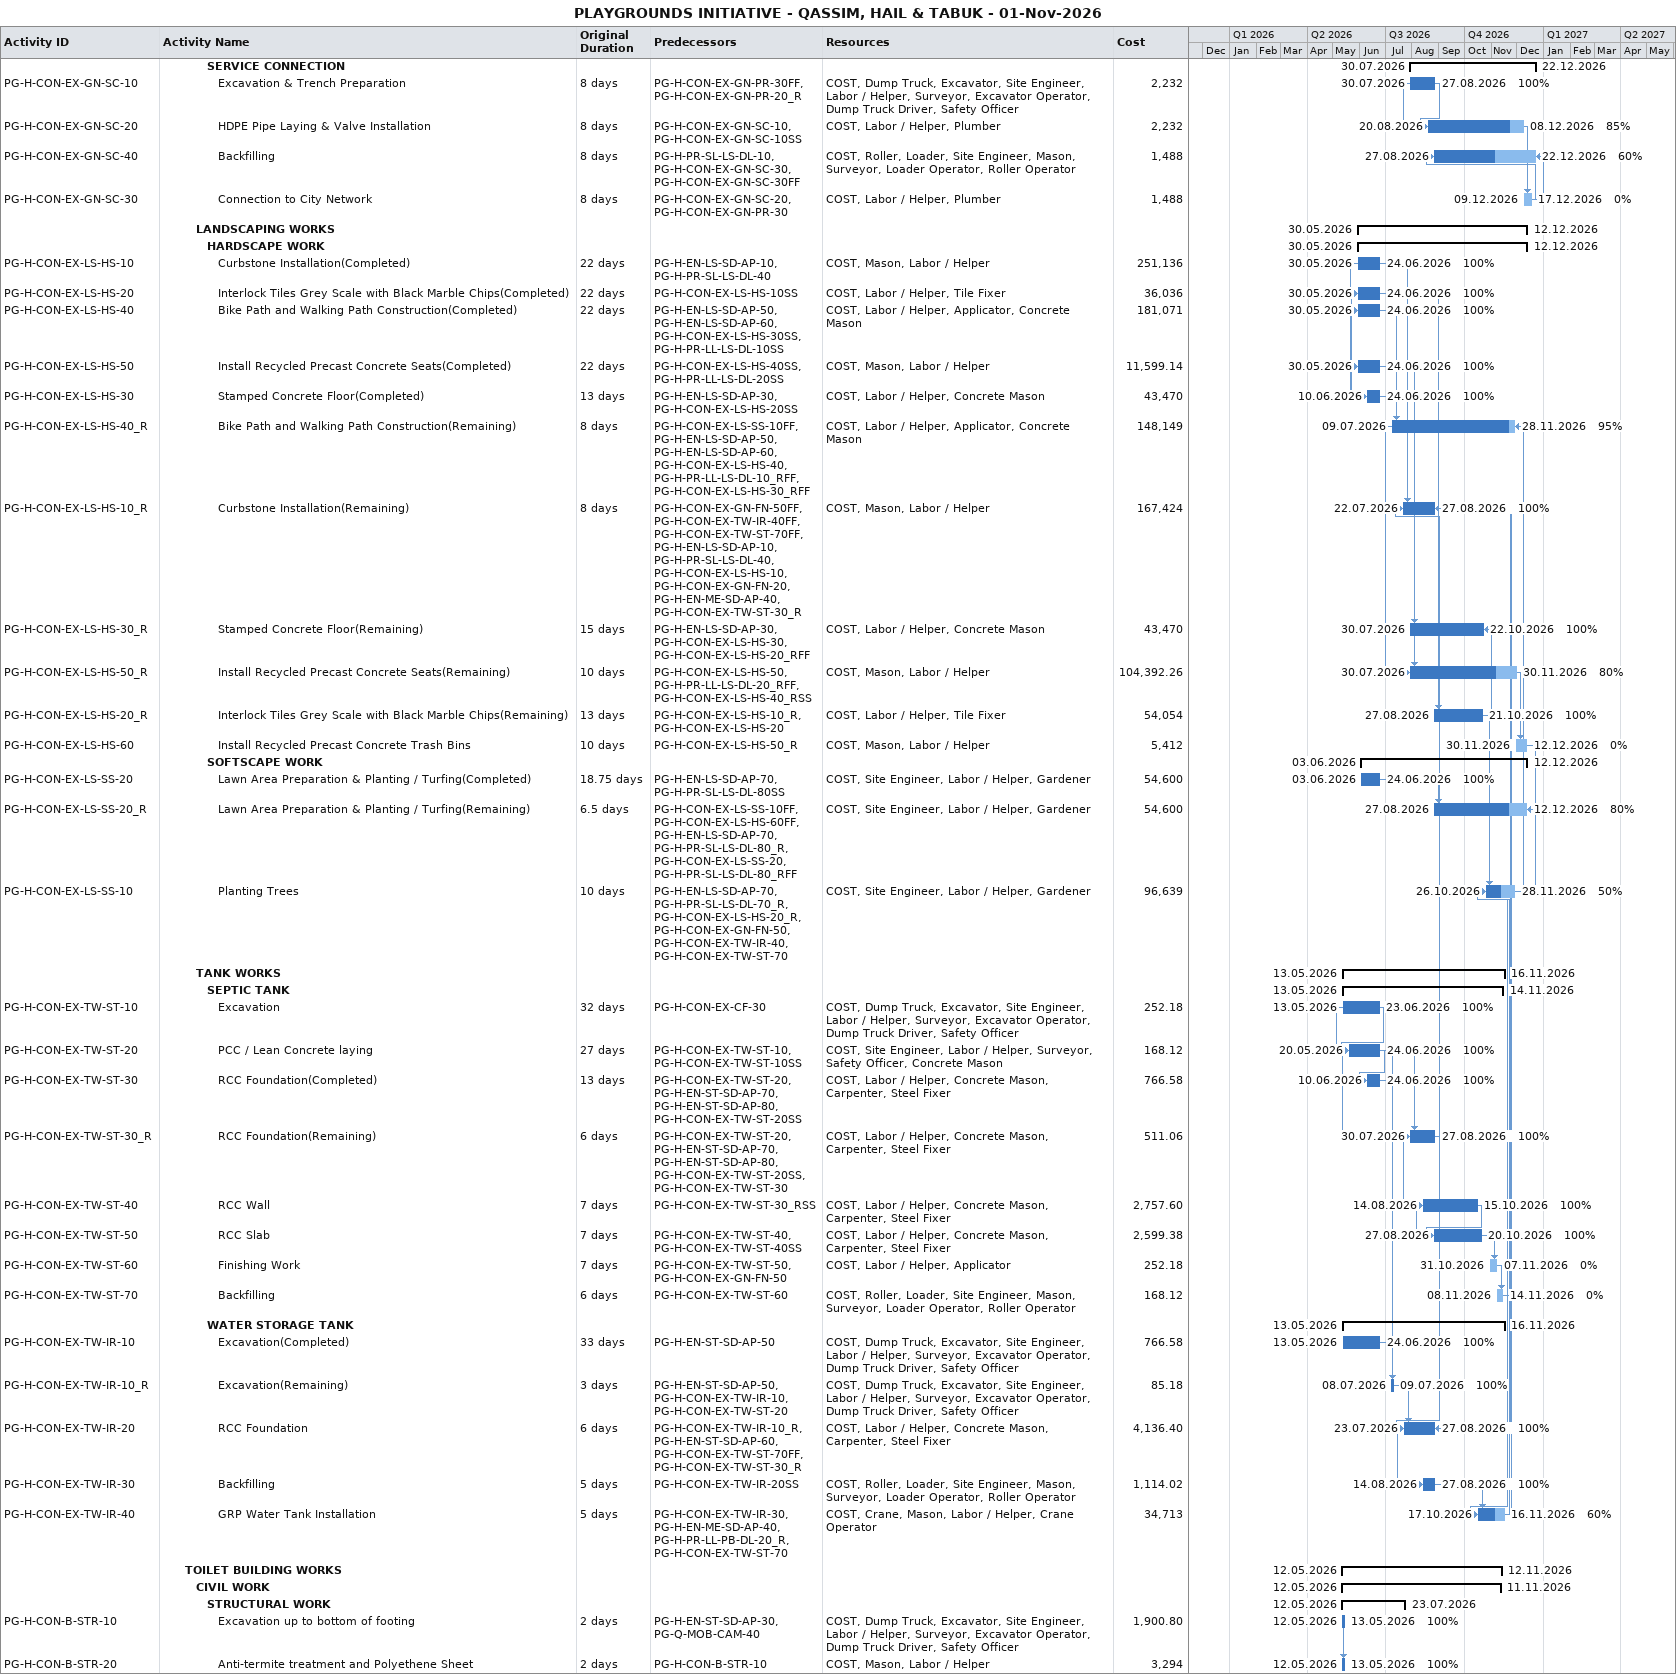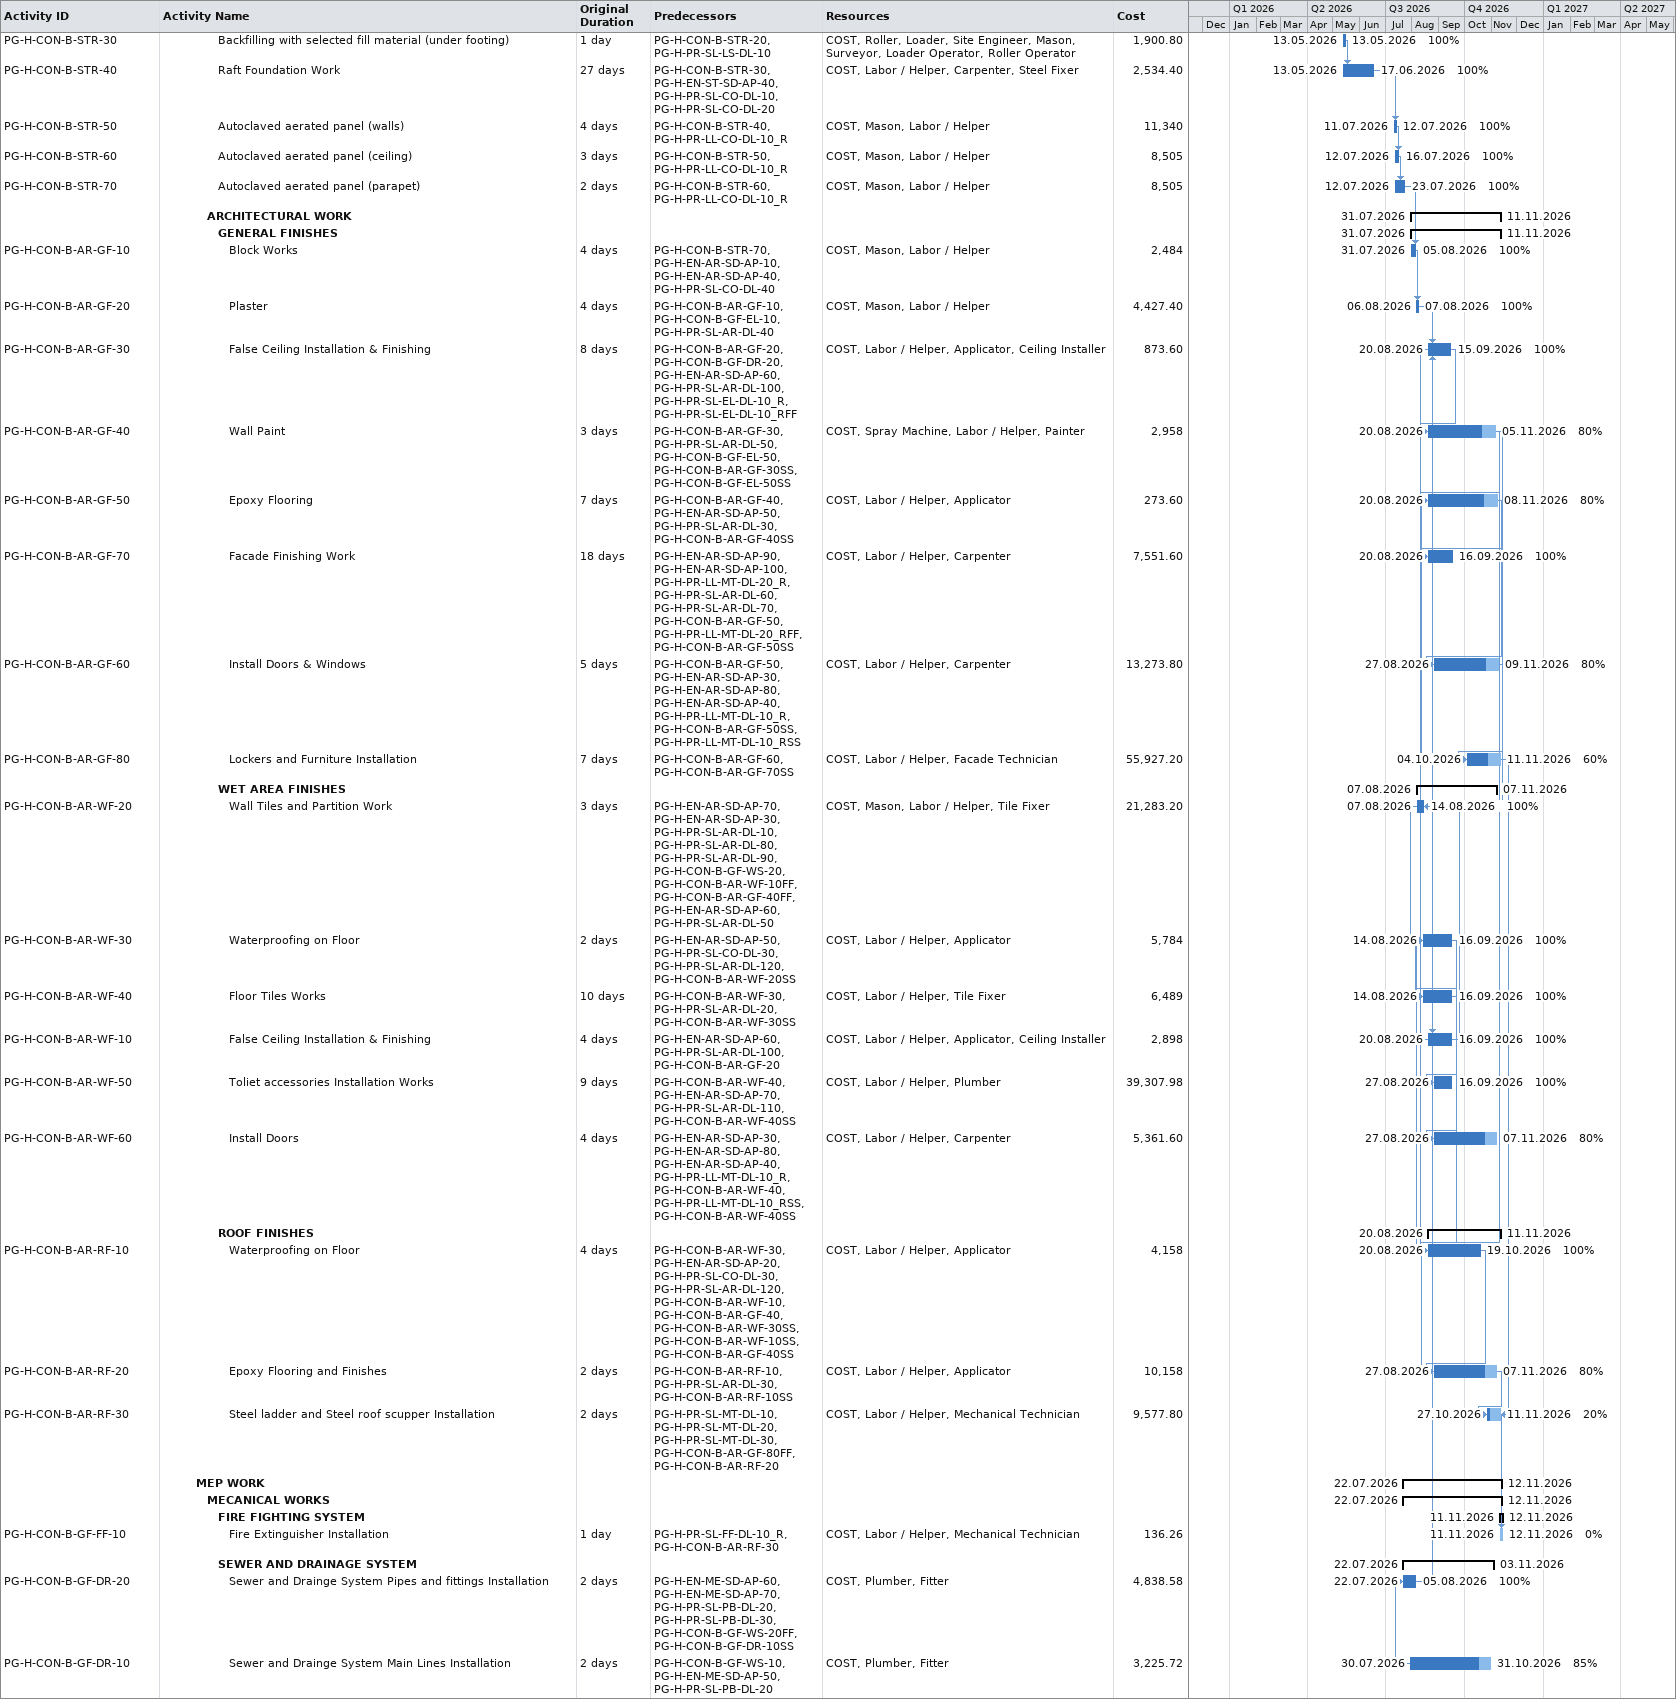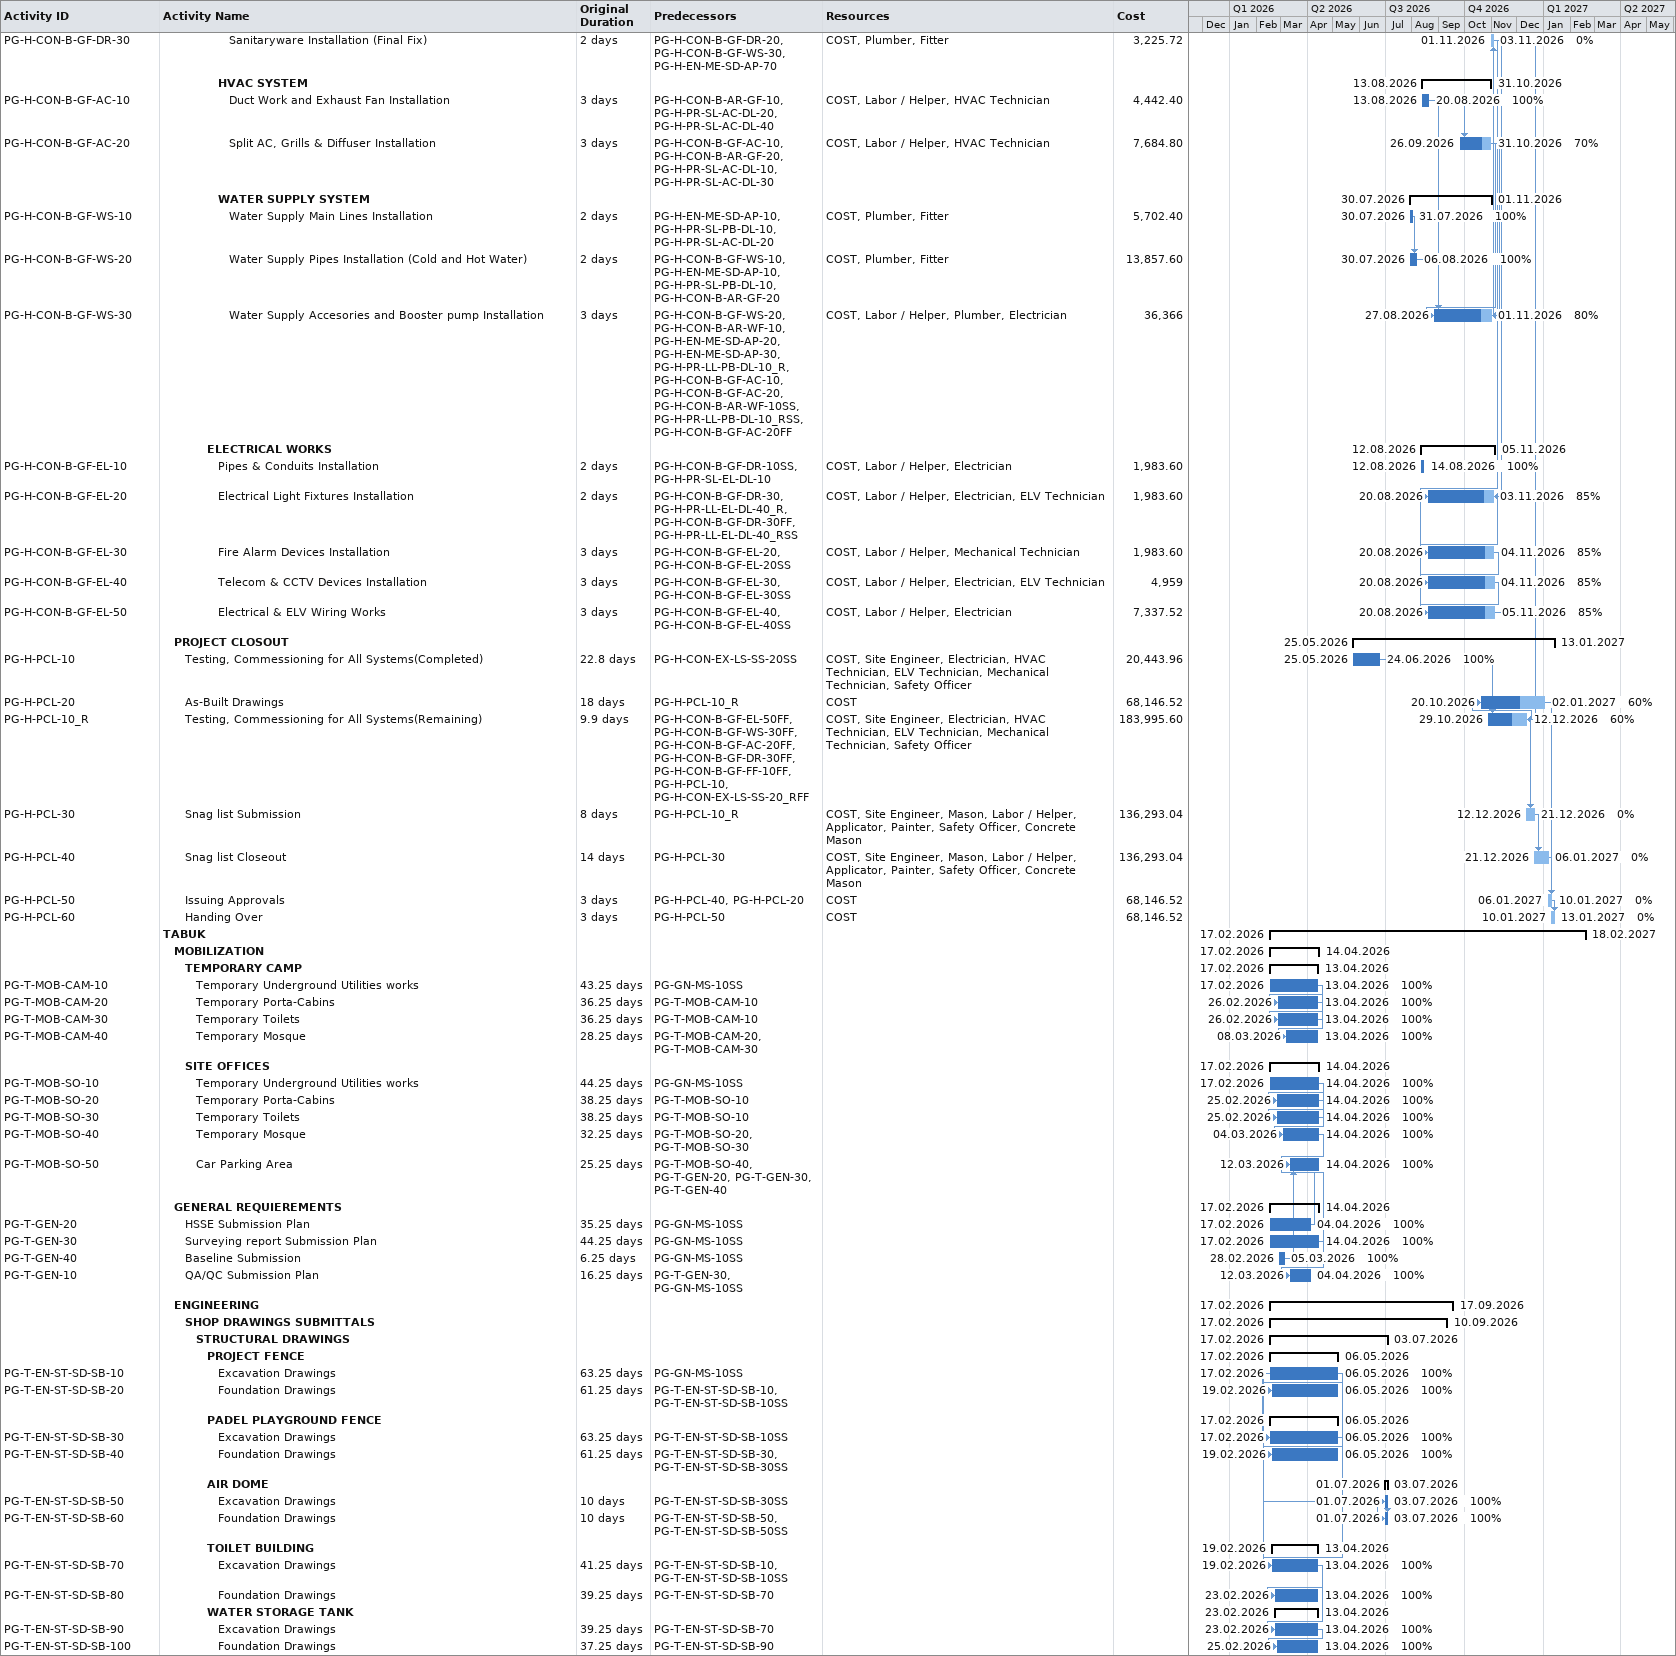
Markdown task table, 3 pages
PLAYGROUNDS INITIATIVE - QASSIM, HAIL & TABUK - 01-Nov-2026

| ID | Level | Task | Original duration | Start | Finish | Predecessors | Resources | % complete | Cost |
|---|---|---|---|---|---|---|---|---|---|
|  | 5 | **SERVICE CONNECTION** |  | 2026-07-30 | 2026-12-22 |  |  |  |  |
| PG-H-CON-EX-GN-SC-10 | 6 | Excavation & Trench Preparation | 8d | 2026-07-30 | 2026-08-27 | PG-H-CON-EX-GN-PR-30FF, PG-H-CON-EX-GN-PR-20_R | COST, Dump Truck, Excavator, Site Engineer, Labor / Helper, Surveyor, Excavator Operator, Dump Truck Driver, Safety Officer | 100 | 2232 |
| PG-H-CON-EX-GN-SC-20 | 6 | HDPE Pipe Laying & Valve Installation | 8d | 2026-08-20 | 2026-12-08 | PG-H-CON-EX-GN-SC-10, PG-H-CON-EX-GN-SC-10SS | COST, Labor / Helper, Plumber | 85 | 2232 |
| PG-H-CON-EX-GN-SC-40 | 6 | Backfilling | 8d | 2026-08-27 | 2026-12-22 | PG-H-PR-SL-LS-DL-10, PG-H-CON-EX-GN-SC-30, PG-H-CON-EX-GN-SC-30FF | COST, Roller, Loader, Site Engineer, Mason, Surveyor, Loader Operator, Roller Operator | 60 | 1488 |
| PG-H-CON-EX-GN-SC-30 | 6 | Connection to City Network | 8d | 2026-12-09 | 2026-12-17 | PG-H-CON-EX-GN-SC-20, PG-H-CON-EX-GN-PR-30 | COST, Labor / Helper, Plumber | 0 | 1488 |
|  | 4 | **LANDSCAPING WORKS** |  | 2026-05-30 | 2026-12-12 |  |  |  |  |
|  | 5 | **HARDSCAPE WORK** |  | 2026-05-30 | 2026-12-12 |  |  |  |  |
| PG-H-CON-EX-LS-HS-10 | 6 | Curbstone Installation(Completed) | 22d | 2026-05-30 | 2026-06-24 | PG-H-EN-LS-SD-AP-10, PG-H-PR-SL-LS-DL-40 | COST, Mason, Labor / Helper | 100 | 251136 |
| PG-H-CON-EX-LS-HS-20 | 6 | Interlock Tiles Grey Scale with Black Marble Chips(Completed) | 22d | 2026-05-30 | 2026-06-24 | PG-H-CON-EX-LS-HS-10SS | COST, Labor / Helper, Tile Fixer | 100 | 36036 |
| PG-H-CON-EX-LS-HS-40 | 6 | Bike Path and Walking Path Construction(Completed) | 22d | 2026-05-30 | 2026-06-24 | PG-H-EN-LS-SD-AP-50, PG-H-EN-LS-SD-AP-60, PG-H-CON-EX-LS-HS-30SS, PG-H-PR-LL-LS-DL-10SS | COST, Labor / Helper, Applicator, Concrete Mason | 100 | 181071 |
| PG-H-CON-EX-LS-HS-50 | 6 | Install Recycled Precast Concrete Seats(Completed) | 22d | 2026-05-30 | 2026-06-24 | PG-H-CON-EX-LS-HS-40SS, PG-H-PR-LL-LS-DL-20SS | COST, Mason, Labor / Helper | 100 | 11599.14 |
| PG-H-CON-EX-LS-HS-30 | 6 | Stamped Concrete Floor(Completed) | 13d | 2026-06-10 | 2026-06-24 | PG-H-EN-LS-SD-AP-30, PG-H-CON-EX-LS-HS-20SS | COST, Labor / Helper, Concrete Mason | 100 | 43470 |
| PG-H-CON-EX-LS-HS-40_R | 6 | Bike Path and Walking Path Construction(Remaining) | 8d | 2026-07-09 | 2026-11-28 | PG-H-CON-EX-LS-SS-10FF, PG-H-EN-LS-SD-AP-50, PG-H-EN-LS-SD-AP-60, PG-H-CON-EX-LS-HS-40, PG-H-PR-LL-LS-DL-10_RFF, PG-H-CON-EX-LS-HS-30_RFF | COST, Labor / Helper, Applicator, Concrete Mason | 95 | 148149 |
| PG-H-CON-EX-LS-HS-10_R | 6 | Curbstone Installation(Remaining) | 8d | 2026-07-22 | 2026-08-27 | PG-H-CON-EX-GN-FN-50FF, PG-H-CON-EX-TW-IR-40FF, PG-H-CON-EX-TW-ST-70FF, PG-H-EN-LS-SD-AP-10, PG-H-PR-SL-LS-DL-40, PG-H-CON-EX-LS-HS-10, PG-H-CON-EX-GN-FN-20, PG-H-EN-ME-SD-AP-40, PG-H-CON-EX-TW-ST-30_R | COST, Mason, Labor / Helper | 100 | 167424 |
| PG-H-CON-EX-LS-HS-30_R | 6 | Stamped Concrete Floor(Remaining) | 15d | 2026-07-30 | 2026-10-22 | PG-H-EN-LS-SD-AP-30, PG-H-CON-EX-LS-HS-30, PG-H-CON-EX-LS-HS-20_RFF | COST, Labor / Helper, Concrete Mason | 100 | 43470 |
| PG-H-CON-EX-LS-HS-50_R | 6 | Install Recycled Precast Concrete Seats(Remaining) | 10d | 2026-07-30 | 2026-11-30 | PG-H-CON-EX-LS-HS-50, PG-H-PR-LL-LS-DL-20_RFF, PG-H-CON-EX-LS-HS-40_RSS | COST, Mason, Labor / Helper | 80 | 104392.26 |
| PG-H-CON-EX-LS-HS-20_R | 6 | Interlock Tiles Grey Scale with Black Marble Chips(Remaining) | 13d | 2026-08-27 | 2026-10-21 | PG-H-CON-EX-LS-HS-10_R, PG-H-CON-EX-LS-HS-20 | COST, Labor / Helper, Tile Fixer | 100 | 54054 |
| PG-H-CON-EX-LS-HS-60 | 6 | Install Recycled Precast Concrete Trash Bins | 10d | 2026-11-30 | 2026-12-12 | PG-H-CON-EX-LS-HS-50_R | COST, Mason, Labor / Helper | 0 | 5412 |
|  | 5 | **SOFTSCAPE WORK** |  | 2026-06-03 | 2026-12-12 |  |  |  |  |
| PG-H-CON-EX-LS-SS-20 | 6 | Lawn Area Preparation & Planting / Turfing(Completed) | 18.75d | 2026-06-03 | 2026-06-24 | PG-H-EN-LS-SD-AP-70, PG-H-PR-SL-LS-DL-80SS | COST, Site Engineer, Labor / Helper, Gardener | 100 | 54600 |
| PG-H-CON-EX-LS-SS-20_R | 6 | Lawn Area Preparation & Planting / Turfing(Remaining) | 6.5d | 2026-08-27 | 2026-12-12 | PG-H-CON-EX-LS-SS-10FF, PG-H-CON-EX-LS-HS-60FF, PG-H-EN-LS-SD-AP-70, PG-H-PR-SL-LS-DL-80_R, PG-H-CON-EX-LS-SS-20, PG-H-PR-SL-LS-DL-80_RFF | COST, Site Engineer, Labor / Helper, Gardener | 80 | 54600 |
| PG-H-CON-EX-LS-SS-10 | 6 | Planting Trees | 10d | 2026-10-26 | 2026-11-28 | PG-H-EN-LS-SD-AP-70, PG-H-PR-SL-LS-DL-70_R, PG-H-CON-EX-LS-HS-20_R, PG-H-CON-EX-GN-FN-50, PG-H-CON-EX-TW-IR-40, PG-H-CON-EX-TW-ST-70 | COST, Site Engineer, Labor / Helper, Gardener | 50 | 96639 |
|  | 4 | **TANK WORKS** |  | 2026-05-13 | 2026-11-16 |  |  |  |  |
|  | 5 | **SEPTIC TANK** |  | 2026-05-13 | 2026-11-14 |  |  |  |  |
| PG-H-CON-EX-TW-ST-10 | 6 | Excavation | 32d | 2026-05-13 | 2026-06-23 | PG-H-CON-EX-CF-30 | COST, Dump Truck, Excavator, Site Engineer, Labor / Helper, Surveyor, Excavator Operator, Dump Truck Driver, Safety Officer | 100 | 252.18 |
| PG-H-CON-EX-TW-ST-20 | 6 | PCC / Lean Concrete laying | 27d | 2026-05-20 | 2026-06-24 | PG-H-CON-EX-TW-ST-10, PG-H-CON-EX-TW-ST-10SS | COST, Site Engineer, Labor / Helper, Surveyor, Safety Officer, Concrete Mason | 100 | 168.12 |
| PG-H-CON-EX-TW-ST-30 | 6 | RCC Foundation(Completed) | 13d | 2026-06-10 | 2026-06-24 | PG-H-CON-EX-TW-ST-20, PG-H-EN-ST-SD-AP-70, PG-H-EN-ST-SD-AP-80, PG-H-CON-EX-TW-ST-20SS | COST, Labor / Helper, Concrete Mason, Carpenter, Steel Fixer | 100 | 766.58 |
| PG-H-CON-EX-TW-ST-30_R | 6 | RCC Foundation(Remaining) | 6d | 2026-07-30 | 2026-08-27 | PG-H-CON-EX-TW-ST-20, PG-H-EN-ST-SD-AP-70, PG-H-EN-ST-SD-AP-80, PG-H-CON-EX-TW-ST-20SS, PG-H-CON-EX-TW-ST-30 | COST, Labor / Helper, Concrete Mason, Carpenter, Steel Fixer | 100 | 511.06 |
| PG-H-CON-EX-TW-ST-40 | 6 | RCC Wall | 7d | 2026-08-14 | 2026-10-15 | PG-H-CON-EX-TW-ST-30_RSS | COST, Labor / Helper, Concrete Mason, Carpenter, Steel Fixer | 100 | 2757.60 |
| PG-H-CON-EX-TW-ST-50 | 6 | RCC Slab | 7d | 2026-08-27 | 2026-10-20 | PG-H-CON-EX-TW-ST-40, PG-H-CON-EX-TW-ST-40SS | COST, Labor / Helper, Concrete Mason, Carpenter, Steel Fixer | 100 | 2599.38 |
| PG-H-CON-EX-TW-ST-60 | 6 | Finishing Work | 7d | 2026-10-31 | 2026-11-07 | PG-H-CON-EX-TW-ST-50, PG-H-CON-EX-GN-FN-50 | COST, Labor / Helper, Applicator | 0 | 252.18 |
| PG-H-CON-EX-TW-ST-70 | 6 | Backfilling | 6d | 2026-11-08 | 2026-11-14 | PG-H-CON-EX-TW-ST-60 | COST, Roller, Loader, Site Engineer, Mason, Surveyor, Loader Operator, Roller Operator | 0 | 168.12 |
|  | 5 | **WATER STORAGE TANK** |  | 2026-05-13 | 2026-11-16 |  |  |  |  |
| PG-H-CON-EX-TW-IR-10 | 6 | Excavation(Completed) | 33d | 2026-05-13 | 2026-06-24 | PG-H-EN-ST-SD-AP-50 | COST, Dump Truck, Excavator, Site Engineer, Labor / Helper, Surveyor, Excavator Operator, Dump Truck Driver, Safety Officer | 100 | 766.58 |
| PG-H-CON-EX-TW-IR-10_R | 6 | Excavation(Remaining) | 3d | 2026-07-08 | 2026-07-09 | PG-H-EN-ST-SD-AP-50, PG-H-CON-EX-TW-IR-10, PG-H-CON-EX-TW-ST-20 | COST, Dump Truck, Excavator, Site Engineer, Labor / Helper, Surveyor, Excavator Operator, Dump Truck Driver, Safety Officer | 100 | 85.18 |
| PG-H-CON-EX-TW-IR-20 | 6 | RCC Foundation | 6d | 2026-07-23 | 2026-08-27 | PG-H-CON-EX-TW-IR-10_R, PG-H-EN-ST-SD-AP-60, PG-H-CON-EX-TW-ST-70FF, PG-H-CON-EX-TW-ST-30_R | COST, Labor / Helper, Concrete Mason, Carpenter, Steel Fixer | 100 | 4136.40 |
| PG-H-CON-EX-TW-IR-30 | 6 | Backfilling | 5d | 2026-08-14 | 2026-08-27 | PG-H-CON-EX-TW-IR-20SS | COST, Roller, Loader, Site Engineer, Mason, Surveyor, Loader Operator, Roller Operator | 100 | 1114.02 |
| PG-H-CON-EX-TW-IR-40 | 6 | GRP Water Tank Installation | 5d | 2026-10-17 | 2026-11-16 | PG-H-CON-EX-TW-IR-30, PG-H-EN-ME-SD-AP-40, PG-H-PR-LL-PB-DL-20_R, PG-H-CON-EX-TW-ST-70 | COST, Crane, Mason, Labor / Helper, Crane Operator | 60 | 34713 |
|  | 3 | **TOILET BUILDING WORKS** |  | 2026-05-12 | 2026-11-12 |  |  |  |  |
|  | 4 | **CIVIL WORK** |  | 2026-05-12 | 2026-11-11 |  |  |  |  |
|  | 5 | **STRUCTURAL WORK** |  | 2026-05-12 | 2026-07-23 |  |  |  |  |
| PG-H-CON-B-STR-10 | 6 | Excavation up to bottom of footing | 2d | 2026-05-12 | 2026-05-13 | PG-H-EN-ST-SD-AP-30, PG-Q-MOB-CAM-40 | COST, Dump Truck, Excavator, Site Engineer, Labor / Helper, Surveyor, Excavator Operator, Dump Truck Driver, Safety Officer | 100 | 1900.80 |
| PG-H-CON-B-STR-20 | 6 | Anti-termite treatment and Polyethene Sheet | 2d | 2026-05-12 | 2026-05-13 | PG-H-CON-B-STR-10 | COST, Mason, Labor / Helper | 100 | 3294 |
| PG-H-CON-B-STR-30 | 6 | Backfilling with selected fill material (under footing) | 1d | 2026-05-13 | 2026-05-13 | PG-H-CON-B-STR-20, PG-H-PR-SL-LS-DL-10 | COST, Roller, Loader, Site Engineer, Mason, Surveyor, Loader Operator, Roller Operator | 100 | 1900.80 |
| PG-H-CON-B-STR-40 | 6 | Raft Foundation Work | 27d | 2026-05-13 | 2026-06-17 | PG-H-CON-B-STR-30, PG-H-EN-ST-SD-AP-40, PG-H-PR-SL-CO-DL-10, PG-H-PR-SL-CO-DL-20 | COST, Labor / Helper, Carpenter, Steel Fixer | 100 | 2534.40 |
| PG-H-CON-B-STR-50 | 6 | Autoclaved aerated panel (walls) | 4d | 2026-07-11 | 2026-07-12 | PG-H-CON-B-STR-40, PG-H-PR-LL-CO-DL-10_R | COST, Mason, Labor / Helper | 100 | 11340 |
| PG-H-CON-B-STR-60 | 6 | Autoclaved aerated panel (ceiling) | 3d | 2026-07-12 | 2026-07-16 | PG-H-CON-B-STR-50, PG-H-PR-LL-CO-DL-10_R | COST, Mason, Labor / Helper | 100 | 8505 |
| PG-H-CON-B-STR-70 | 6 | Autoclaved aerated panel (parapet) | 2d | 2026-07-12 | 2026-07-23 | PG-H-CON-B-STR-60, PG-H-PR-LL-CO-DL-10_R | COST, Mason, Labor / Helper | 100 | 8505 |
|  | 5 | **ARCHITECTURAL WORK** |  | 2026-07-31 | 2026-11-11 |  |  |  |  |
|  | 6 | **GENERAL FINISHES** |  | 2026-07-31 | 2026-11-11 |  |  |  |  |
| PG-H-CON-B-AR-GF-10 | 7 | Block Works | 4d | 2026-07-31 | 2026-08-05 | PG-H-CON-B-STR-70, PG-H-EN-AR-SD-AP-10, PG-H-EN-AR-SD-AP-40, PG-H-PR-SL-CO-DL-40 | COST, Mason, Labor / Helper | 100 | 2484 |
| PG-H-CON-B-AR-GF-20 | 7 | Plaster | 4d | 2026-08-06 | 2026-08-07 | PG-H-CON-B-AR-GF-10, PG-H-CON-B-GF-EL-10, PG-H-PR-SL-AR-DL-40 | COST, Mason, Labor / Helper | 100 | 4427.40 |
| PG-H-CON-B-AR-GF-30 | 7 | False Ceiling Installation & Finishing | 8d | 2026-08-20 | 2026-09-15 | PG-H-CON-B-AR-GF-20, PG-H-CON-B-GF-DR-20, PG-H-EN-AR-SD-AP-60, PG-H-PR-SL-AR-DL-100, PG-H-PR-SL-EL-DL-10_R, PG-H-PR-SL-EL-DL-10_RFF | COST, Labor / Helper, Applicator, Ceiling Installer | 100 | 873.60 |
| PG-H-CON-B-AR-GF-40 | 7 | Wall Paint | 3d | 2026-08-20 | 2026-11-05 | PG-H-CON-B-AR-GF-30, PG-H-PR-SL-AR-DL-50, PG-H-CON-B-GF-EL-50, PG-H-CON-B-AR-GF-30SS, PG-H-CON-B-GF-EL-50SS | COST, Spray Machine, Labor / Helper, Painter | 80 | 2958 |
| PG-H-CON-B-AR-GF-50 | 7 | Epoxy Flooring | 7d | 2026-08-20 | 2026-11-08 | PG-H-CON-B-AR-GF-40, PG-H-EN-AR-SD-AP-50, PG-H-PR-SL-AR-DL-30, PG-H-CON-B-AR-GF-40SS | COST, Labor / Helper, Applicator | 80 | 273.60 |
| PG-H-CON-B-AR-GF-70 | 7 | Facade Finishing Work | 18d | 2026-08-20 | 2026-09-16 | PG-H-EN-AR-SD-AP-90, PG-H-EN-AR-SD-AP-100, PG-H-PR-LL-MT-DL-20_R, PG-H-PR-SL-AR-DL-60, PG-H-PR-SL-AR-DL-70, PG-H-CON-B-AR-GF-50, PG-H-PR-LL-MT-DL-20_RFF, PG-H-CON-B-AR-GF-50SS | COST, Labor / Helper, Carpenter | 100 | 7551.60 |
| PG-H-CON-B-AR-GF-60 | 7 | Install Doors & Windows | 5d | 2026-08-27 | 2026-11-09 | PG-H-CON-B-AR-GF-50, PG-H-EN-AR-SD-AP-30, PG-H-EN-AR-SD-AP-80, PG-H-EN-AR-SD-AP-40, PG-H-PR-LL-MT-DL-10_R, PG-H-CON-B-AR-GF-50SS, PG-H-PR-LL-MT-DL-10_RSS | COST, Labor / Helper, Carpenter | 80 | 13273.80 |
| PG-H-CON-B-AR-GF-80 | 7 | Lockers and Furniture Installation | 7d | 2026-10-04 | 2026-11-11 | PG-H-CON-B-AR-GF-60, PG-H-CON-B-AR-GF-70SS | COST, Labor / Helper, Facade Technician | 60 | 55927.20 |
|  | 6 | **WET AREA FINISHES** |  | 2026-08-07 | 2026-11-07 |  |  |  |  |
| PG-H-CON-B-AR-WF-20 | 7 | Wall Tiles and Partition Work | 3d | 2026-08-07 | 2026-08-14 | PG-H-EN-AR-SD-AP-70, PG-H-EN-AR-SD-AP-30, PG-H-PR-SL-AR-DL-10, PG-H-PR-SL-AR-DL-80, PG-H-PR-SL-AR-DL-90, PG-H-CON-B-GF-WS-20, PG-H-CON-B-AR-WF-10FF, PG-H-CON-B-AR-GF-40FF, PG-H-EN-AR-SD-AP-60, PG-H-PR-SL-AR-DL-50 | COST, Mason, Labor / Helper, Tile Fixer | 100 | 21283.20 |
| PG-H-CON-B-AR-WF-30 | 7 | Waterproofing on Floor | 2d | 2026-08-14 | 2026-09-16 | PG-H-EN-AR-SD-AP-50, PG-H-PR-SL-CO-DL-30, PG-H-PR-SL-AR-DL-120, PG-H-CON-B-AR-WF-20SS | COST, Labor / Helper, Applicator | 100 | 5784 |
| PG-H-CON-B-AR-WF-40 | 7 | Floor Tiles Works | 10d | 2026-08-14 | 2026-09-16 | PG-H-CON-B-AR-WF-30, PG-H-PR-SL-AR-DL-20, PG-H-CON-B-AR-WF-30SS | COST, Labor / Helper, Tile Fixer | 100 | 6489 |
| PG-H-CON-B-AR-WF-10 | 7 | False Ceiling Installation & Finishing | 4d | 2026-08-20 | 2026-09-16 | PG-H-EN-AR-SD-AP-60, PG-H-PR-SL-AR-DL-100, PG-H-CON-B-AR-GF-20 | COST, Labor / Helper, Applicator, Ceiling Installer | 100 | 2898 |
| PG-H-CON-B-AR-WF-50 | 7 | Toliet accessories Installation Works | 9d | 2026-08-27 | 2026-09-16 | PG-H-CON-B-AR-WF-40, PG-H-EN-AR-SD-AP-70, PG-H-PR-SL-AR-DL-110, PG-H-CON-B-AR-WF-40SS | COST, Labor / Helper, Plumber | 100 | 39307.98 |
| PG-H-CON-B-AR-WF-60 | 7 | Install Doors | 4d | 2026-08-27 | 2026-11-07 | PG-H-EN-AR-SD-AP-30, PG-H-EN-AR-SD-AP-80, PG-H-EN-AR-SD-AP-40, PG-H-PR-LL-MT-DL-10_R, PG-H-CON-B-AR-WF-40, PG-H-PR-LL-MT-DL-10_RSS, PG-H-CON-B-AR-WF-40SS | COST, Labor / Helper, Carpenter | 80 | 5361.60 |
|  | 6 | **ROOF FINISHES** |  | 2026-08-20 | 2026-11-11 |  |  |  |  |
| PG-H-CON-B-AR-RF-10 | 7 | Waterproofing on Floor | 4d | 2026-08-20 | 2026-10-19 | PG-H-CON-B-AR-WF-30, PG-H-EN-AR-SD-AP-20, PG-H-PR-SL-CO-DL-30, PG-H-PR-SL-AR-DL-120, PG-H-CON-B-AR-WF-10, PG-H-CON-B-AR-GF-40, PG-H-CON-B-AR-WF-30SS, PG-H-CON-B-AR-WF-10SS, PG-H-CON-B-AR-GF-40SS | COST, Labor / Helper, Applicator | 100 | 4158 |
| PG-H-CON-B-AR-RF-20 | 7 | Epoxy Flooring and Finishes | 2d | 2026-08-27 | 2026-11-07 | PG-H-CON-B-AR-RF-10, PG-H-PR-SL-AR-DL-30, PG-H-CON-B-AR-RF-10SS | COST, Labor / Helper, Applicator | 80 | 10158 |
| PG-H-CON-B-AR-RF-30 | 7 | Steel ladder and Steel roof scupper Installation | 2d | 2026-10-27 | 2026-11-11 | PG-H-PR-SL-MT-DL-10, PG-H-PR-SL-MT-DL-20, PG-H-PR-SL-MT-DL-30, PG-H-CON-B-AR-GF-80FF, PG-H-CON-B-AR-RF-20 | COST, Labor / Helper, Mechanical Technician | 20 | 9577.80 |
|  | 4 | **MEP WORK** |  | 2026-07-22 | 2026-11-12 |  |  |  |  |
|  | 5 | **MECANICAL WORKS** |  | 2026-07-22 | 2026-11-12 |  |  |  |  |
|  | 6 | **FIRE FIGHTING SYSTEM** |  | 2026-11-11 | 2026-11-12 |  |  |  |  |
| PG-H-CON-B-GF-FF-10 | 7 | Fire Extinguisher Installation | 1d | 2026-11-11 | 2026-11-12 | PG-H-PR-SL-FF-DL-10_R, PG-H-CON-B-AR-RF-30 | COST, Labor / Helper, Mechanical Technician | 0 | 136.26 |
|  | 6 | **SEWER AND DRAINAGE SYSTEM** |  | 2026-07-22 | 2026-11-03 |  |  |  |  |
| PG-H-CON-B-GF-DR-20 | 7 | Sewer and Drainge System Pipes and fittings Installation | 2d | 2026-07-22 | 2026-08-05 | PG-H-EN-ME-SD-AP-60, PG-H-EN-ME-SD-AP-70, PG-H-PR-SL-PB-DL-20, PG-H-PR-SL-PB-DL-30, PG-H-CON-B-GF-WS-20FF, PG-H-CON-B-GF-DR-10SS | COST, Plumber, Fitter | 100 | 4838.58 |
| PG-H-CON-B-GF-DR-10 | 7 | Sewer and Drainge System Main Lines Installation | 2d | 2026-07-30 | 2026-10-31 | PG-H-CON-B-GF-WS-10, PG-H-EN-ME-SD-AP-50, PG-H-PR-SL-PB-DL-20 | COST, Plumber, Fitter | 85 | 3225.72 |
| PG-H-CON-B-GF-DR-30 | 7 | Sanitaryware Installation (Final Fix) | 2d | 2026-11-01 | 2026-11-03 | PG-H-CON-B-GF-DR-20, PG-H-CON-B-GF-WS-30, PG-H-EN-ME-SD-AP-70 | COST, Plumber, Fitter | 0 | 3225.72 |
|  | 6 | **HVAC SYSTEM** |  | 2026-08-13 | 2026-10-31 |  |  |  |  |
| PG-H-CON-B-GF-AC-10 | 7 | Duct Work and Exhaust Fan Installation | 3d | 2026-08-13 | 2026-08-20 | PG-H-CON-B-AR-GF-10, PG-H-PR-SL-AC-DL-20, PG-H-PR-SL-AC-DL-40 | COST, Labor / Helper, HVAC Technician | 100 | 4442.40 |
| PG-H-CON-B-GF-AC-20 | 7 | Split AC, Grills & Diffuser Installation | 3d | 2026-09-26 | 2026-10-31 | PG-H-CON-B-GF-AC-10, PG-H-CON-B-AR-GF-20, PG-H-PR-SL-AC-DL-10, PG-H-PR-SL-AC-DL-30 | COST, Labor / Helper, HVAC Technician | 70 | 7684.80 |
|  | 6 | **WATER SUPPLY SYSTEM** |  | 2026-07-30 | 2026-11-01 |  |  |  |  |
| PG-H-CON-B-GF-WS-10 | 7 | Water Supply Main Lines Installation | 2d | 2026-07-30 | 2026-07-31 | PG-H-EN-ME-SD-AP-10, PG-H-PR-SL-PB-DL-10, PG-H-PR-SL-AC-DL-20 | COST, Plumber, Fitter | 100 | 5702.40 |
| PG-H-CON-B-GF-WS-20 | 7 | Water Supply Pipes Installation (Cold and Hot Water) | 2d | 2026-07-30 | 2026-08-06 | PG-H-CON-B-GF-WS-10, PG-H-EN-ME-SD-AP-10, PG-H-PR-SL-PB-DL-10, PG-H-CON-B-AR-GF-20 | COST, Plumber, Fitter | 100 | 13857.60 |
| PG-H-CON-B-GF-WS-30 | 7 | Water Supply Accesories and Booster pump Installation | 3d | 2026-08-27 | 2026-11-01 | PG-H-CON-B-GF-WS-20, PG-H-CON-B-AR-WF-10, PG-H-EN-ME-SD-AP-20, PG-H-EN-ME-SD-AP-30, PG-H-PR-LL-PB-DL-10_R, PG-H-CON-B-GF-AC-10, PG-H-CON-B-GF-AC-20, PG-H-CON-B-AR-WF-10SS, PG-H-PR-LL-PB-DL-10_RSS, PG-H-CON-B-GF-AC-20FF | COST, Labor / Helper, Plumber, Electrician | 80 | 36366 |
|  | 5 | **ELECTRICAL WORKS** |  | 2026-08-12 | 2026-11-05 |  |  |  |  |
| PG-H-CON-B-GF-EL-10 | 6 | Pipes & Conduits Installation | 2d | 2026-08-12 | 2026-08-14 | PG-H-CON-B-GF-DR-10SS, PG-H-PR-SL-EL-DL-10 | COST, Labor / Helper, Electrician | 100 | 1983.60 |
| PG-H-CON-B-GF-EL-20 | 6 | Electrical Light Fixtures Installation | 2d | 2026-08-20 | 2026-11-03 | PG-H-CON-B-GF-DR-30, PG-H-PR-LL-EL-DL-40_R, PG-H-CON-B-GF-DR-30FF, PG-H-PR-LL-EL-DL-40_RSS | COST, Labor / Helper, Electrician, ELV Technician | 85 | 1983.60 |
| PG-H-CON-B-GF-EL-30 | 6 | Fire Alarm Devices Installation | 3d | 2026-08-20 | 2026-11-04 | PG-H-CON-B-GF-EL-20, PG-H-CON-B-GF-EL-20SS | COST, Labor / Helper, Mechanical Technician | 85 | 1983.60 |
| PG-H-CON-B-GF-EL-40 | 6 | Telecom & CCTV Devices Installation | 3d | 2026-08-20 | 2026-11-04 | PG-H-CON-B-GF-EL-30, PG-H-CON-B-GF-EL-30SS | COST, Labor / Helper, Electrician, ELV Technician | 85 | 4959 |
| PG-H-CON-B-GF-EL-50 | 6 | Electrical & ELV Wiring Works | 3d | 2026-08-20 | 2026-11-05 | PG-H-CON-B-GF-EL-40, PG-H-CON-B-GF-EL-40SS | COST, Labor / Helper, Electrician | 85 | 7337.52 |
|  | 2 | **PROJECT CLOSOUT** |  | 2026-05-25 | 2027-01-13 |  |  |  |  |
| PG-H-PCL-10 | 3 | Testing, Commessioning for All Systems(Completed) | 22.8d | 2026-05-25 | 2026-06-24 | PG-H-CON-EX-LS-SS-20SS | COST, Site Engineer, Electrician, HVAC Technician, ELV Technician, Mechanical Technician, Safety Officer | 100 | 20443.96 |
| PG-H-PCL-20 | 3 | As-Built Drawings | 18d | 2026-10-20 | 2027-01-02 | PG-H-PCL-10_R | COST | 60 | 68146.52 |
| PG-H-PCL-10_R | 3 | Testing, Commessioning for All Systems(Remaining) | 9.9d | 2026-10-29 | 2026-12-12 | PG-H-CON-B-GF-EL-50FF, PG-H-CON-B-GF-WS-30FF, PG-H-CON-B-GF-AC-20FF, PG-H-CON-B-GF-DR-30FF, PG-H-CON-B-GF-FF-10FF, PG-H-PCL-10, PG-H-CON-EX-LS-SS-20_RFF | COST, Site Engineer, Electrician, HVAC Technician, ELV Technician, Mechanical Technician, Safety Officer | 60 | 183995.60 |
| PG-H-PCL-30 | 3 | Snag list Submission | 8d | 2026-12-12 | 2026-12-21 | PG-H-PCL-10_R | COST, Site Engineer, Mason, Labor / Helper, Applicator, Painter, Safety Officer, Concrete Mason | 0 | 136293.04 |
| PG-H-PCL-40 | 3 | Snag list Closeout | 14d | 2026-12-21 | 2027-01-06 | PG-H-PCL-30 | COST, Site Engineer, Mason, Labor / Helper, Applicator, Painter, Safety Officer, Concrete Mason | 0 | 136293.04 |
| PG-H-PCL-50 | 3 | Issuing Approvals | 3d | 2027-01-06 | 2027-01-10 | PG-H-PCL-40, PG-H-PCL-20 | COST | 0 | 68146.52 |
| PG-H-PCL-60 | 3 | Handing Over | 3d | 2027-01-10 | 2027-01-13 | PG-H-PCL-50 | COST | 0 | 68146.52 |
|  | 1 | **TABUK** |  | 2026-02-17 | 2027-02-18 |  |  |  |  |
|  | 2 | **MOBILIZATION** |  | 2026-02-17 | 2026-04-14 |  |  |  |  |
|  | 3 | **TEMPORARY CAMP** |  | 2026-02-17 | 2026-04-13 |  |  |  |  |
| PG-T-MOB-CAM-10 | 4 | Temporary Underground Utilities works | 43.25d | 2026-02-17 | 2026-04-13 | PG-GN-MS-10SS |  | 100 |  |
| PG-T-MOB-CAM-20 | 4 | Temporary Porta-Cabins | 36.25d | 2026-02-26 | 2026-04-13 | PG-T-MOB-CAM-10 |  | 100 |  |
| PG-T-MOB-CAM-30 | 4 | Temporary Toilets | 36.25d | 2026-02-26 | 2026-04-13 | PG-T-MOB-CAM-10 |  | 100 |  |
| PG-T-MOB-CAM-40 | 4 | Temporary Mosque | 28.25d | 2026-03-08 | 2026-04-13 | PG-T-MOB-CAM-20, PG-T-MOB-CAM-30 |  | 100 |  |
|  | 3 | **SITE OFFICES** |  | 2026-02-17 | 2026-04-14 |  |  |  |  |
| PG-T-MOB-SO-10 | 4 | Temporary Underground Utilities works | 44.25d | 2026-02-17 | 2026-04-14 | PG-GN-MS-10SS |  | 100 |  |
| PG-T-MOB-SO-20 | 4 | Temporary Porta-Cabins | 38.25d | 2026-02-25 | 2026-04-14 | PG-T-MOB-SO-10 |  | 100 |  |
| PG-T-MOB-SO-30 | 4 | Temporary Toilets | 38.25d | 2026-02-25 | 2026-04-14 | PG-T-MOB-SO-10 |  | 100 |  |
| PG-T-MOB-SO-40 | 4 | Temporary Mosque | 32.25d | 2026-03-04 | 2026-04-14 | PG-T-MOB-SO-20, PG-T-MOB-SO-30 |  | 100 |  |
| PG-T-MOB-SO-50 | 4 | Car Parking Area | 25.25d | 2026-03-12 | 2026-04-14 | PG-T-MOB-SO-40, PG-T-GEN-20, PG-T-GEN-30, PG-T-GEN-40 |  | 100 |  |
|  | 2 | **GENERAL REQUIEREMENTS** |  | 2026-02-17 | 2026-04-14 |  |  |  |  |
| PG-T-GEN-20 | 3 | HSSE Submission Plan | 35.25d | 2026-02-17 | 2026-04-04 | PG-GN-MS-10SS |  | 100 |  |
| PG-T-GEN-30 | 3 | Surveying report Submission Plan | 44.25d | 2026-02-17 | 2026-04-14 | PG-GN-MS-10SS |  | 100 |  |
| PG-T-GEN-40 | 3 | Baseline Submission | 6.25d | 2026-02-28 | 2026-03-05 | PG-GN-MS-10SS |  | 100 |  |
| PG-T-GEN-10 | 3 | QA/QC Submission Plan | 16.25d | 2026-03-12 | 2026-04-04 | PG-T-GEN-30, PG-GN-MS-10SS |  | 100 |  |
|  | 2 | **ENGINEERING** |  | 2026-02-17 | 2026-09-17 |  |  |  |  |
|  | 3 | **SHOP DRAWINGS SUBMITTALS** |  | 2026-02-17 | 2026-09-10 |  |  |  |  |
|  | 4 | **STRUCTURAL DRAWINGS** |  | 2026-02-17 | 2026-07-03 |  |  |  |  |
|  | 5 | **PROJECT FENCE** |  | 2026-02-17 | 2026-05-06 |  |  |  |  |
| PG-T-EN-ST-SD-SB-10 | 6 | Excavation Drawings | 63.25d | 2026-02-17 | 2026-05-06 | PG-GN-MS-10SS |  | 100 |  |
| PG-T-EN-ST-SD-SB-20 | 6 | Foundation Drawings | 61.25d | 2026-02-19 | 2026-05-06 | PG-T-EN-ST-SD-SB-10, PG-T-EN-ST-SD-SB-10SS |  | 100 |  |
|  | 5 | **PADEL PLAYGROUND FENCE** |  | 2026-02-17 | 2026-05-06 |  |  |  |  |
| PG-T-EN-ST-SD-SB-30 | 6 | Excavation Drawings | 63.25d | 2026-02-17 | 2026-05-06 | PG-T-EN-ST-SD-SB-10SS |  | 100 |  |
| PG-T-EN-ST-SD-SB-40 | 6 | Foundation Drawings | 61.25d | 2026-02-19 | 2026-05-06 | PG-T-EN-ST-SD-SB-30, PG-T-EN-ST-SD-SB-30SS |  | 100 |  |
|  | 5 | **AIR DOME** |  | 2026-07-01 | 2026-07-03 |  |  |  |  |
| PG-T-EN-ST-SD-SB-50 | 6 | Excavation Drawings | 10d | 2026-07-01 | 2026-07-03 | PG-T-EN-ST-SD-SB-30SS |  | 100 |  |
| PG-T-EN-ST-SD-SB-60 | 6 | Foundation Drawings | 10d | 2026-07-01 | 2026-07-03 | PG-T-EN-ST-SD-SB-50, PG-T-EN-ST-SD-SB-50SS |  | 100 |  |
|  | 5 | **TOILET BUILDING** |  | 2026-02-19 | 2026-04-13 |  |  |  |  |
| PG-T-EN-ST-SD-SB-70 | 6 | Excavation Drawings | 41.25d | 2026-02-19 | 2026-04-13 | PG-T-EN-ST-SD-SB-10, PG-T-EN-ST-SD-SB-10SS |  | 100 |  |
| PG-T-EN-ST-SD-SB-80 | 6 | Foundation Drawings | 39.25d | 2026-02-23 | 2026-04-13 | PG-T-EN-ST-SD-SB-70 |  | 100 |  |
|  | 5 | **WATER STORAGE TANK** |  | 2026-02-23 | 2026-04-13 |  |  |  |  |
| PG-T-EN-ST-SD-SB-90 | 6 | Excavation Drawings | 39.25d | 2026-02-23 | 2026-04-13 | PG-T-EN-ST-SD-SB-70 |  | 100 |  |
| PG-T-EN-ST-SD-SB-100 | 6 | Foundation Drawings | 37.25d | 2026-02-25 | 2026-04-13 | PG-T-EN-ST-SD-SB-90 |  | 100 |  |
